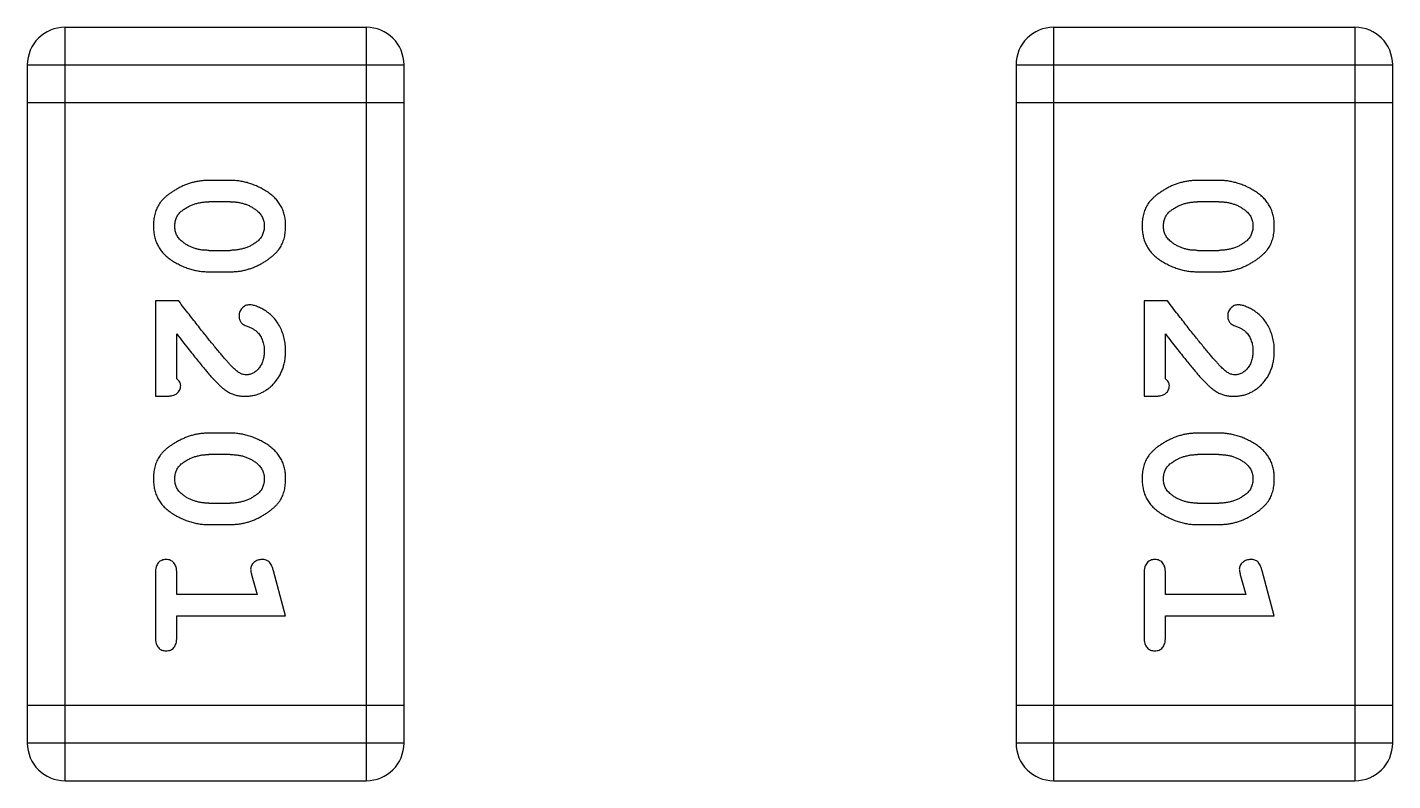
# Model space of a CAD drawing. Header units: millimetres. Extents: x 563 to 681, y 173 to 284.
# Drawn here: x 655.103 to 656.208, y 184.266 to 184.875 of the extents above; entities that cross this region are included whole.
import ezdxf

# ---------------------------------------------------------------- set-up
doc = ezdxf.new("R2010")
doc.units = ezdxf.units.MM
doc.header["$LTSCALE"] = 30.734
doc.layers.get('0').update_dxf_attribs({"linetype": 'CONTINUOUS'})

msp = doc.modelspace()

# ---------------------------------------------------------------- linework, layer by layer
at = {"linetype": 'Continuous'}
for p, q in [((655.3775, 184.8751), (655.1337, 184.8751)), ((655.1337, 184.2655), (655.1337, 184.8751)), ((655.3775, 184.8751), (655.3775, 184.2655)), ((656.1775, 184.8751), (655.9337, 184.8751)), ((655.9337, 184.2655), (655.9337, 184.8751)), ((656.1775, 184.8751), (656.1775, 184.2655)), ((655.1032, 184.8447), (655.408, 184.8447)), ((655.1032, 184.8447), (655.1032, 184.296)), ((655.408, 184.296), (655.408, 184.8447)), ((655.9032, 184.8447), (656.208, 184.8447)), ((655.9032, 184.8447), (655.9032, 184.296)), ((656.208, 184.296), (656.208, 184.8447)), ((655.1032, 184.8142), (655.408, 184.8142)), ((655.9032, 184.8142), (656.208, 184.8142)), ((655.2676, 184.7513), (655.2499, 184.7513)), ((656.0676, 184.7513), (656.0499, 184.7513)), ((655.2673, 184.734), (655.2501, 184.734)), ((656.0673, 184.734), (656.0501, 184.734)), ((655.2501, 184.6946), (655.2673, 184.6946)), ((656.0501, 184.6946), (656.0673, 184.6946)), ((655.2499, 184.6773), (655.2676, 184.6773)), ((656.0499, 184.6773), (656.0676, 184.6773)), ((655.2257, 184.6537), (655.2068, 184.6537)), ((655.2068, 184.6537), (655.2068, 184.5766)), ((656.0257, 184.6537), (656.0068, 184.6537)), ((656.0068, 184.6537), (656.0068, 184.5766)), ((655.2241, 184.5908), (655.2241, 184.627)), ((656.0241, 184.5908), (656.0241, 184.627)), ((655.2068, 184.5766), (655.2147, 184.5766)), ((656.0068, 184.5766), (656.0147, 184.5766)), ((655.2676, 184.5468), (655.2499, 184.5468)), ((656.0676, 184.5468), (656.0499, 184.5468)), ((655.2673, 184.5294), (655.2501, 184.5294)), ((656.0673, 184.5294), (656.0501, 184.5294)), ((655.2501, 184.4901), (655.2673, 184.4901)), ((656.0501, 184.4901), (656.0673, 184.4901)), ((655.2499, 184.4728), (655.2676, 184.4728)), ((656.0499, 184.4728), (656.0676, 184.4728)), ((655.2068, 184.4335), (655.2068, 184.3816)), ((655.2241, 184.4162), (655.2241, 184.4335)), ((655.2849, 184.4312), (655.2891, 184.4162)), ((655.3122, 184.3989), (655.3023, 184.4354)), ((656.0068, 184.4335), (656.0068, 184.3816)), ((656.0241, 184.4162), (656.0241, 184.4335)), ((656.0849, 184.4312), (656.0891, 184.4162)), ((656.1122, 184.3989), (656.1024, 184.4354)), ((655.2891, 184.4162), (655.2241, 184.4162)), ((656.0891, 184.4162), (656.0241, 184.4162)), ((655.2241, 184.3989), (655.3122, 184.3989)), ((655.2241, 184.3816), (655.2241, 184.3989)), ((656.0241, 184.3989), (656.1122, 184.3989)), ((656.0241, 184.3816), (656.0241, 184.3989)), ((655.408, 184.3265), (655.1032, 184.3265)), ((656.208, 184.3265), (655.9032, 184.3265)), ((655.408, 184.296), (655.1032, 184.296)), ((656.208, 184.296), (655.9032, 184.296)), ((655.1337, 184.2655), (655.3775, 184.2655)), ((655.9337, 184.2655), (656.1775, 184.2655))]:
    msp.add_line(p, q, dxfattribs=at)
for centre, start, end in [((655.1337, 184.8447), 90, 180), ((655.3775, 184.8447), 0, 90), ((655.9337, 184.8447), 90, 180), ((656.1775, 184.8447), 0, 90), ((655.1337, 184.296), 180, 270), ((655.3775, 184.296), 270, 0), ((655.9337, 184.296), 180, 270), ((656.1775, 184.296), 270, 0)]:
    msp.add_arc(centre, 0.0305, start, end, dxfattribs=at)
for points, knots in [([(655.2499, 184.7513), (655.2488, 184.7512), (655.2467, 184.7512), (655.2435, 184.7509), (655.2404, 184.7504), (655.2373, 184.7497), (655.2342, 184.7488), (655.2312, 184.7477), (655.2283, 184.7465), (655.2254, 184.745), (655.2227, 184.7434), (655.2201, 184.7418), (655.2178, 184.7401), (655.2157, 184.7385), (655.2138, 184.7368), (655.2122, 184.7351), (655.2107, 184.7334), (655.2091, 184.731), (655.2075, 184.7278), (655.2062, 184.7236), (655.2054, 184.719), (655.2053, 184.7159), (655.2053, 184.7142)], [0, 0, 0, 0, 0.049886, 0.09882, 0.148132, 0.19689, 0.246038, 0.295176, 0.345305, 0.395692, 0.445312, 0.491875, 0.535813, 0.577009, 0.616081, 0.652689, 0.687585, 0.720206, 0.785062, 0.85223, 0.923759, 1, 1, 1, 1]), ([(655.3122, 184.7145), (655.3122, 184.7159), (655.3121, 184.7187), (655.3114, 184.7228), (655.3103, 184.7266), (655.3087, 184.7302), (655.3066, 184.7335), (655.3041, 184.7366), (655.3012, 184.7393), (655.2978, 184.7418), (655.2942, 184.744), (655.2905, 184.7459), (655.2868, 184.7476), (655.283, 184.7489), (655.2792, 184.75), (655.2754, 184.7507), (655.2715, 184.7512), (655.2689, 184.7512), (655.2676, 184.7513)], [0, 0, 0, 0, 0.06692, 0.130834, 0.19258, 0.252759, 0.312631, 0.373411, 0.436359, 0.501894, 0.568244, 0.632472, 0.69556, 0.757163, 0.818592, 0.878885, 0.939235, 1, 1, 1, 1]), ([(656.0499, 184.7513), (656.0488, 184.7512), (656.0467, 184.7512), (656.0435, 184.7509), (656.0404, 184.7504), (656.0373, 184.7497), (656.0342, 184.7488), (656.0312, 184.7477), (656.0283, 184.7465), (656.0254, 184.745), (656.0227, 184.7434), (656.0201, 184.7418), (656.0178, 184.7401), (656.0157, 184.7385), (656.0138, 184.7368), (656.0122, 184.7351), (656.0107, 184.7334), (656.0091, 184.731), (656.0075, 184.7278), (656.0062, 184.7236), (656.0054, 184.719), (656.0053, 184.7159), (656.0053, 184.7142)], [0, 0, 0, 0, 0.049886, 0.09882, 0.148132, 0.19689, 0.246038, 0.295176, 0.345305, 0.395692, 0.445312, 0.491875, 0.535813, 0.577009, 0.616081, 0.652689, 0.687585, 0.720206, 0.785062, 0.85223, 0.923759, 1, 1, 1, 1]), ([(656.1122, 184.7145), (656.1122, 184.7159), (656.1121, 184.7187), (656.1114, 184.7228), (656.1103, 184.7266), (656.1087, 184.7302), (656.1066, 184.7335), (656.1041, 184.7366), (656.1012, 184.7393), (656.0978, 184.7418), (656.0942, 184.744), (656.0905, 184.7459), (656.0868, 184.7476), (656.083, 184.7489), (656.0792, 184.75), (656.0754, 184.7507), (656.0715, 184.7512), (656.0689, 184.7512), (656.0676, 184.7513)], [0, 0, 0, 0, 0.06692, 0.130834, 0.19258, 0.252759, 0.312631, 0.373411, 0.436359, 0.501894, 0.568244, 0.632472, 0.69556, 0.757163, 0.818592, 0.878885, 0.939235, 1, 1, 1, 1]), ([(655.2226, 184.7142), (655.2226, 184.7148), (655.2226, 184.7161), (655.2228, 184.7179), (655.2233, 184.7196), (655.2239, 184.7211), (655.2246, 184.7226), (655.2255, 184.724), (655.2266, 184.7252), (655.2274, 184.7259), (655.2278, 184.7263)], [0, 0, 0, 0, 0.139844, 0.271849, 0.399162, 0.521619, 0.6402, 0.758957, 0.87828, 1, 1, 1, 1]), ([(655.2278, 184.7263), (655.2286, 184.7269), (655.2302, 184.7281), (655.2328, 184.7297), (655.2354, 184.731), (655.2381, 184.7321), (655.241, 184.7329), (655.244, 184.7335), (655.247, 184.7339), (655.2491, 184.7339), (655.2501, 184.734)], [0, 0, 0, 0, 0.124927, 0.248361, 0.370889, 0.492583, 0.61616, 0.741472, 0.869044, 1, 1, 1, 1]), ([(655.2673, 184.734), (655.2684, 184.7339), (655.2705, 184.7339), (655.2735, 184.7336), (655.2765, 184.733), (655.2793, 184.7322), (655.282, 184.7312), (655.2845, 184.7299), (655.2869, 184.7284), (655.2884, 184.7273), (655.2891, 184.7267)], [0, 0, 0, 0, 0.135446, 0.266257, 0.393419, 0.517936, 0.639137, 0.758785, 0.879345, 1, 1, 1, 1]), ([(655.2891, 184.7267), (655.2896, 184.7263), (655.2905, 184.7255), (655.2917, 184.7242), (655.2927, 184.7228), (655.2935, 184.7212), (655.2942, 184.7196), (655.2946, 184.7179), (655.2949, 184.7162), (655.2949, 184.715), (655.2949, 184.7143)], [0, 0, 0, 0, 0.13042, 0.256046, 0.378133, 0.498725, 0.620452, 0.742761, 0.869406, 1, 1, 1, 1]), ([(656.0226, 184.7142), (656.0226, 184.7148), (656.0226, 184.7161), (656.0229, 184.7179), (656.0233, 184.7196), (656.0239, 184.7211), (656.0246, 184.7226), (656.0255, 184.724), (656.0266, 184.7252), (656.0274, 184.7259), (656.0278, 184.7263)], [0, 0, 0, 0, 0.139844, 0.271849, 0.399162, 0.521619, 0.6402, 0.758957, 0.87828, 1, 1, 1, 1]), ([(656.0278, 184.7263), (656.0286, 184.7269), (656.0302, 184.7281), (656.0328, 184.7297), (656.0354, 184.731), (656.0381, 184.7321), (656.041, 184.7329), (656.044, 184.7335), (656.047, 184.7339), (656.0491, 184.7339), (656.0501, 184.734)], [0, 0, 0, 0, 0.124927, 0.248361, 0.370889, 0.492583, 0.61616, 0.741472, 0.869044, 1, 1, 1, 1]), ([(656.0673, 184.734), (656.0684, 184.7339), (656.0705, 184.7339), (656.0735, 184.7336), (656.0765, 184.733), (656.0793, 184.7322), (656.082, 184.7312), (656.0845, 184.7299), (656.0869, 184.7284), (656.0884, 184.7273), (656.0891, 184.7267)], [0, 0, 0, 0, 0.135446, 0.266257, 0.393419, 0.517936, 0.639137, 0.758785, 0.879345, 1, 1, 1, 1]), ([(656.0891, 184.7267), (656.0896, 184.7263), (656.0905, 184.7255), (656.0917, 184.7242), (656.0927, 184.7228), (656.0935, 184.7212), (656.0942, 184.7196), (656.0946, 184.7179), (656.0949, 184.7162), (656.0949, 184.715), (656.0949, 184.7143)], [0, 0, 0, 0, 0.13042, 0.256046, 0.378133, 0.498725, 0.620452, 0.742761, 0.869406, 1, 1, 1, 1]), ([(655.2053, 184.7142), (655.2053, 184.7128), (655.2054, 184.71), (655.2061, 184.7059), (655.2072, 184.702), (655.2088, 184.6985), (655.2108, 184.6951), (655.2133, 184.6921), (655.2163, 184.6893), (655.2197, 184.6868), (655.2233, 184.6846), (655.2269, 184.6827), (655.2307, 184.681), (655.2344, 184.6797), (655.2382, 184.6786), (655.2421, 184.6779), (655.246, 184.6774), (655.2486, 184.6774), (655.2499, 184.6773)], [0, 0, 0, 0, 0.067217, 0.131051, 0.19272, 0.252824, 0.312745, 0.373449, 0.436041, 0.501494, 0.567761, 0.632087, 0.695096, 0.757109, 0.817993, 0.878657, 0.939311, 1, 1, 1, 1]), ([(655.2284, 184.7019), (655.2279, 184.7023), (655.227, 184.7031), (655.2258, 184.7044), (655.2248, 184.7058), (655.224, 184.7073), (655.2233, 184.7089), (655.2229, 184.7106), (655.2226, 184.7123), (655.2226, 184.7136), (655.2226, 184.7142)], [0, 0, 0, 0, 0.129853, 0.25607, 0.380154, 0.49978, 0.62208, 0.743277, 0.868791, 1, 1, 1, 1]), ([(655.2676, 184.6773), (655.2687, 184.6773), (655.2708, 184.6774), (655.274, 184.6777), (655.2772, 184.6782), (655.2803, 184.6789), (655.2833, 184.6798), (655.2863, 184.6809), (655.2893, 184.6822), (655.2922, 184.6837), (655.2949, 184.6853), (655.2975, 184.6869), (655.2998, 184.6886), (655.3019, 184.6903), (655.3037, 184.692), (655.3054, 184.6937), (655.3068, 184.6954), (655.3084, 184.6978), (655.31, 184.701), (655.3113, 184.7051), (655.3121, 184.7097), (655.3122, 184.7128), (655.3122, 184.7145)], [0, 0, 0, 0, 0.049855, 0.099516, 0.148482, 0.19758, 0.246804, 0.296268, 0.346517, 0.397047, 0.446826, 0.49336, 0.537801, 0.579207, 0.617974, 0.654833, 0.689171, 0.722088, 0.786392, 0.853518, 0.924186, 1, 1, 1, 1]), ([(655.2949, 184.7143), (655.2949, 184.7137), (655.2949, 184.7125), (655.2946, 184.7107), (655.2942, 184.709), (655.2936, 184.7074), (655.2929, 184.7059), (655.292, 184.7046), (655.2909, 184.7033), (655.2901, 184.7026), (655.2896, 184.7022)], [0, 0, 0, 0, 0.138115, 0.270177, 0.397547, 0.520057, 0.63869, 0.757499, 0.878226, 1, 1, 1, 1]), ([(656.0053, 184.7142), (656.0053, 184.7128), (656.0054, 184.71), (656.0061, 184.7059), (656.0072, 184.702), (656.0088, 184.6985), (656.0108, 184.6951), (656.0133, 184.6921), (656.0163, 184.6893), (656.0197, 184.6868), (656.0233, 184.6846), (656.0269, 184.6827), (656.0307, 184.681), (656.0344, 184.6797), (656.0382, 184.6786), (656.0421, 184.6779), (656.046, 184.6774), (656.0486, 184.6774), (656.0499, 184.6773)], [0, 0, 0, 0, 0.067217, 0.131051, 0.19272, 0.252824, 0.312745, 0.373449, 0.436041, 0.501494, 0.567761, 0.632087, 0.695096, 0.757109, 0.817993, 0.878657, 0.939311, 1, 1, 1, 1]), ([(656.0284, 184.7019), (656.0279, 184.7023), (656.027, 184.7031), (656.0258, 184.7044), (656.0248, 184.7058), (656.024, 184.7073), (656.0233, 184.7089), (656.0229, 184.7106), (656.0226, 184.7123), (656.0226, 184.7136), (656.0226, 184.7142)], [0, 0, 0, 0, 0.129853, 0.25607, 0.380154, 0.49978, 0.62208, 0.743277, 0.868791, 1, 1, 1, 1]), ([(656.0676, 184.6773), (656.0687, 184.6773), (656.0708, 184.6774), (656.074, 184.6777), (656.0772, 184.6782), (656.0803, 184.6789), (656.0833, 184.6798), (656.0863, 184.6809), (656.0893, 184.6822), (656.0922, 184.6837), (656.0949, 184.6853), (656.0975, 184.6869), (656.0998, 184.6886), (656.1019, 184.6903), (656.1037, 184.692), (656.1054, 184.6937), (656.1068, 184.6954), (656.1084, 184.6978), (656.11, 184.701), (656.1113, 184.7051), (656.1121, 184.7097), (656.1122, 184.7128), (656.1122, 184.7145)], [0, 0, 0, 0, 0.049855, 0.099516, 0.148482, 0.19758, 0.246804, 0.296268, 0.346517, 0.397047, 0.446826, 0.49336, 0.537801, 0.579207, 0.617974, 0.654833, 0.689171, 0.722088, 0.786392, 0.853518, 0.924186, 1, 1, 1, 1]), ([(656.0949, 184.7143), (656.0949, 184.7137), (656.0949, 184.7125), (656.0946, 184.7107), (656.0942, 184.709), (656.0936, 184.7074), (656.0929, 184.7059), (656.092, 184.7046), (656.0909, 184.7033), (656.0901, 184.7026), (656.0896, 184.7022)], [0, 0, 0, 0, 0.138115, 0.270177, 0.397547, 0.520057, 0.63869, 0.757499, 0.878226, 1, 1, 1, 1]), ([(655.2501, 184.6946), (655.2491, 184.6947), (655.247, 184.6947), (655.2439, 184.695), (655.241, 184.6956), (655.2382, 184.6964), (655.2355, 184.6974), (655.233, 184.6987), (655.2306, 184.7001), (655.2291, 184.7013), (655.2284, 184.7019)], [0, 0, 0, 0, 0.135449, 0.266263, 0.393429, 0.516942, 0.639128, 0.758779, 0.879341, 1, 1, 1, 1]), ([(655.2896, 184.7022), (655.2888, 184.7016), (655.2872, 184.7004), (655.2847, 184.6988), (655.2821, 184.6975), (655.2793, 184.6965), (655.2765, 184.6956), (655.2735, 184.6951), (655.2705, 184.6947), (655.2684, 184.6947), (655.2673, 184.6946)], [0, 0, 0, 0, 0.125331, 0.248948, 0.371201, 0.494032, 0.616811, 0.742104, 0.868849, 1, 1, 1, 1]), ([(656.0501, 184.6946), (656.0491, 184.6947), (656.047, 184.6947), (656.0439, 184.695), (656.041, 184.6956), (656.0382, 184.6964), (656.0355, 184.6974), (656.033, 184.6987), (656.0306, 184.7001), (656.0291, 184.7013), (656.0284, 184.7019)], [0, 0, 0, 0, 0.135449, 0.266263, 0.393429, 0.516942, 0.639128, 0.758779, 0.879341, 1, 1, 1, 1]), ([(656.0896, 184.7022), (656.0888, 184.7016), (656.0872, 184.7004), (656.0847, 184.6988), (656.0821, 184.6975), (656.0793, 184.6965), (656.0765, 184.6956), (656.0735, 184.6951), (656.0705, 184.6947), (656.0684, 184.6947), (656.0673, 184.6946)], [0, 0, 0, 0, 0.125331, 0.248948, 0.371201, 0.494032, 0.616811, 0.742104, 0.868849, 1, 1, 1, 1]), ([(655.2707, 184.5987), (655.2702, 184.5992), (655.2693, 184.6001), (655.2677, 184.6017), (655.266, 184.6036), (655.264, 184.6058), (655.2619, 184.6082), (655.2596, 184.611), (655.2571, 184.614), (655.2544, 184.6173), (655.2514, 184.6209), (655.2483, 184.6247), (655.245, 184.6289), (655.2416, 184.6333), (655.2379, 184.638), (655.234, 184.643), (655.2299, 184.6483), (655.2271, 184.6519), (655.2257, 184.6537)], [0, 0, 0, 0, 0.026647, 0.057942, 0.094152, 0.134806, 0.180631, 0.231142, 0.286385, 0.346321, 0.411439, 0.481035, 0.555329, 0.634592, 0.718826, 0.807759, 0.901393, 1, 1, 1, 1]), ([(655.2829, 184.6506), (655.2824, 184.6505), (655.2813, 184.6505), (655.2797, 184.65), (655.2783, 184.6491), (655.277, 184.648), (655.2759, 184.6466), (655.2751, 184.6451), (655.2745, 184.6435), (655.2745, 184.6423), (655.2745, 184.6418)], [0, 0, 0, 0, 0.120856, 0.239483, 0.360995, 0.490166, 0.620982, 0.746416, 0.870253, 1, 1, 1, 1]), ([(655.3122, 184.6133), (655.3122, 184.615), (655.3121, 184.6184), (655.3112, 184.6233), (655.3098, 184.6281), (655.3078, 184.6325), (655.3054, 184.6367), (655.3025, 184.6403), (655.2992, 184.6435), (655.2957, 184.646), (655.2921, 184.648), (655.2888, 184.6494), (655.2857, 184.6504), (655.2838, 184.6505), (655.2829, 184.6506)], [0, 0, 0, 0, 0.098286, 0.193983, 0.289056, 0.384352, 0.477435, 0.566197, 0.652355, 0.737986, 0.818188, 0.887401, 0.94802, 1, 1, 1, 1]), ([(656.0707, 184.5987), (656.0702, 184.5992), (656.0693, 184.6001), (656.0677, 184.6017), (656.066, 184.6036), (656.064, 184.6058), (656.0619, 184.6082), (656.0596, 184.611), (656.0571, 184.614), (656.0544, 184.6173), (656.0514, 184.6209), (656.0484, 184.6247), (656.045, 184.6289), (656.0416, 184.6333), (656.0379, 184.638), (656.034, 184.643), (656.0299, 184.6483), (656.0271, 184.6519), (656.0257, 184.6537)], [0, 0, 0, 0, 0.026647, 0.057942, 0.094152, 0.134806, 0.180631, 0.231142, 0.286385, 0.346321, 0.411439, 0.481035, 0.555329, 0.634592, 0.718826, 0.807759, 0.901393, 1, 1, 1, 1]), ([(656.0829, 184.6506), (656.0824, 184.6505), (656.0813, 184.6505), (656.0797, 184.65), (656.0783, 184.6491), (656.077, 184.648), (656.0759, 184.6466), (656.0751, 184.6451), (656.0745, 184.6435), (656.0745, 184.6423), (656.0745, 184.6418)], [0, 0, 0, 0, 0.120856, 0.239483, 0.360995, 0.490166, 0.620982, 0.746416, 0.870253, 1, 1, 1, 1]), ([(656.1122, 184.6133), (656.1122, 184.615), (656.1121, 184.6184), (656.1112, 184.6233), (656.1098, 184.6281), (656.1078, 184.6325), (656.1054, 184.6367), (656.1025, 184.6403), (656.0992, 184.6435), (656.0957, 184.646), (656.0921, 184.648), (656.0888, 184.6494), (656.0858, 184.6504), (656.0838, 184.6505), (656.0829, 184.6506)], [0, 0, 0, 0, 0.098286, 0.193983, 0.289056, 0.384352, 0.477435, 0.566197, 0.652355, 0.737986, 0.818188, 0.887401, 0.94802, 1, 1, 1, 1]), ([(655.2745, 184.6418), (655.2745, 184.6413), (655.2745, 184.6403), (655.2748, 184.6389), (655.2753, 184.6377), (655.276, 184.6366), (655.2769, 184.6355), (655.278, 184.6347), (655.2794, 184.6339), (655.2805, 184.6335), (655.281, 184.6333)], [0, 0, 0, 0, 0.127347, 0.246131, 0.359406, 0.470543, 0.586092, 0.711469, 0.847022, 1, 1, 1, 1]), ([(656.0745, 184.6418), (656.0745, 184.6413), (656.0745, 184.6403), (656.0748, 184.6389), (656.0753, 184.6377), (656.076, 184.6366), (656.0769, 184.6355), (656.078, 184.6347), (656.0794, 184.6339), (656.0805, 184.6335), (656.081, 184.6333)], [0, 0, 0, 0, 0.127347, 0.246131, 0.359406, 0.470543, 0.586092, 0.711469, 0.847022, 1, 1, 1, 1]), ([(655.2241, 184.627), (655.2257, 184.625), (655.2287, 184.6212), (655.233, 184.6157), (655.2369, 184.6107), (655.2405, 184.6063), (655.2437, 184.6023), (655.2465, 184.5989), (655.249, 184.596), (655.2505, 184.5942), (655.2512, 184.5934)], [0, 0, 0, 0, 0.176662, 0.337826, 0.484741, 0.617764, 0.73494, 0.837793, 0.926412, 1, 1, 1, 1]), ([(655.281, 184.6333), (655.2819, 184.633), (655.2836, 184.6324), (655.2859, 184.6311), (655.2879, 184.6299), (655.289, 184.6288), (655.2895, 184.6283)], [0, 0, 0, 0, 0.285518, 0.544185, 0.781367, 1, 1, 1, 1]), ([(655.2895, 184.6283), (655.29, 184.6278), (655.2908, 184.6268), (655.2919, 184.6252), (655.2928, 184.6234), (655.2936, 184.6216), (655.2942, 184.6197), (655.2946, 184.6177), (655.2949, 184.6156), (655.2949, 184.6142), (655.2949, 184.6134)], [0, 0, 0, 0, 0.121873, 0.243139, 0.363336, 0.485133, 0.607572, 0.734701, 0.864814, 1, 1, 1, 1]), ([(656.0241, 184.627), (656.0257, 184.625), (656.0287, 184.6212), (656.033, 184.6157), (656.0369, 184.6107), (656.0405, 184.6063), (656.0437, 184.6023), (656.0465, 184.5989), (656.049, 184.596), (656.0505, 184.5942), (656.0512, 184.5934)], [0, 0, 0, 0, 0.176662, 0.337826, 0.484741, 0.617764, 0.73494, 0.837793, 0.926412, 1, 1, 1, 1]), ([(656.081, 184.6333), (656.0819, 184.633), (656.0836, 184.6324), (656.0859, 184.6311), (656.088, 184.6299), (656.089, 184.6288), (656.0895, 184.6283)], [0, 0, 0, 0, 0.285518, 0.544185, 0.781367, 1, 1, 1, 1]), ([(656.0895, 184.6283), (656.09, 184.6278), (656.0908, 184.6268), (656.0919, 184.6252), (656.0928, 184.6234), (656.0936, 184.6216), (656.0942, 184.6197), (656.0946, 184.6177), (656.0949, 184.6156), (656.0949, 184.6142), (656.0949, 184.6134)], [0, 0, 0, 0, 0.121873, 0.243139, 0.363336, 0.485133, 0.607572, 0.734701, 0.864814, 1, 1, 1, 1]), ([(655.2795, 184.5766), (655.2806, 184.5767), (655.2828, 184.5767), (655.286, 184.5772), (655.2891, 184.578), (655.2921, 184.5792), (655.2949, 184.5806), (655.2977, 184.5824), (655.3003, 184.5845), (655.3027, 184.5869), (655.3049, 184.5896), (655.3069, 184.5924), (655.3085, 184.5955), (655.3099, 184.5987), (655.3109, 184.6021), (655.3117, 184.6057), (655.3121, 184.6094), (655.3122, 184.612), (655.3122, 184.6133)], [0, 0, 0, 0, 0.060981, 0.120256, 0.178148, 0.236115, 0.293993, 0.352864, 0.413358, 0.476056, 0.539296, 0.602396, 0.665116, 0.728325, 0.792919, 0.859317, 0.928302, 1, 1, 1, 1]), ([(655.2949, 184.6134), (655.2949, 184.612), (655.2948, 184.6093), (655.2939, 184.6055), (655.2926, 184.6021), (655.2906, 184.5993), (655.2884, 184.5969), (655.2859, 184.5952), (655.2832, 184.5942), (655.2813, 184.594), (655.2804, 184.5939)], [0, 0, 0, 0, 0.156344, 0.299348, 0.4327, 0.561, 0.682299, 0.791883, 0.89611, 1, 1, 1, 1]), ([(656.0795, 184.5766), (656.0806, 184.5767), (656.0828, 184.5767), (656.086, 184.5772), (656.0891, 184.578), (656.0921, 184.5792), (656.0949, 184.5806), (656.0977, 184.5824), (656.1003, 184.5845), (656.1027, 184.5869), (656.1049, 184.5896), (656.1069, 184.5924), (656.1085, 184.5955), (656.1099, 184.5987), (656.1109, 184.6021), (656.1117, 184.6057), (656.1121, 184.6094), (656.1122, 184.612), (656.1122, 184.6133)], [0, 0, 0, 0, 0.060981, 0.120256, 0.178148, 0.236115, 0.293993, 0.352864, 0.413358, 0.476056, 0.539296, 0.602396, 0.665116, 0.728325, 0.792919, 0.859317, 0.928302, 1, 1, 1, 1]), ([(656.0949, 184.6134), (656.0949, 184.612), (656.0948, 184.6093), (656.0939, 184.6055), (656.0926, 184.6021), (656.0906, 184.5993), (656.0884, 184.5969), (656.0859, 184.5952), (656.0832, 184.5942), (656.0813, 184.594), (656.0804, 184.5939)], [0, 0, 0, 0, 0.156344, 0.299348, 0.4327, 0.561, 0.682299, 0.791883, 0.89611, 1, 1, 1, 1]), ([(655.2273, 184.5853), (655.2272, 184.5857), (655.2272, 184.5867), (655.2265, 184.5881), (655.2255, 184.5895), (655.2246, 184.5903), (655.2241, 184.5908)], [0, 0, 0, 0, 0.20611, 0.432681, 0.695597, 1, 1, 1, 1]), ([(655.2512, 184.5934), (655.2519, 184.5925), (655.2534, 184.5908), (655.2556, 184.5885), (655.2578, 184.5864), (655.2597, 184.5845), (655.2616, 184.5829), (655.2634, 184.5815), (655.265, 184.5804), (655.2671, 184.5793), (655.2696, 184.5782), (655.2728, 184.5773), (655.2761, 184.5767), (655.2783, 184.5767), (655.2795, 184.5766)], [0, 0, 0, 0, 0.103002, 0.197728, 0.285279, 0.365235, 0.437224, 0.502446, 0.560545, 0.611446, 0.707576, 0.80349, 0.900532, 1, 1, 1, 1]), ([(655.2804, 184.5939), (655.2796, 184.594), (655.278, 184.5941), (655.2755, 184.5951), (655.2731, 184.5966), (655.2715, 184.598), (655.2707, 184.5987)], [0, 0, 0, 0, 0.212836, 0.442809, 0.70317, 1, 1, 1, 1]), ([(656.0273, 184.5853), (656.0272, 184.5857), (656.0272, 184.5867), (656.0265, 184.5881), (656.0255, 184.5895), (656.0246, 184.5903), (656.0241, 184.5908)], [0, 0, 0, 0, 0.20611, 0.432681, 0.695597, 1, 1, 1, 1]), ([(656.0512, 184.5934), (656.0519, 184.5925), (656.0534, 184.5908), (656.0557, 184.5885), (656.0578, 184.5864), (656.0597, 184.5845), (656.0616, 184.5829), (656.0634, 184.5815), (656.065, 184.5804), (656.0671, 184.5793), (656.0696, 184.5782), (656.0728, 184.5773), (656.0761, 184.5767), (656.0783, 184.5767), (656.0795, 184.5766)], [0, 0, 0, 0, 0.103002, 0.197728, 0.285279, 0.365235, 0.437224, 0.502446, 0.560545, 0.611446, 0.707576, 0.80349, 0.900532, 1, 1, 1, 1]), ([(656.0804, 184.5939), (656.0796, 184.594), (656.078, 184.5941), (656.0755, 184.5951), (656.0731, 184.5966), (656.0715, 184.598), (656.0707, 184.5987)], [0, 0, 0, 0, 0.212836, 0.442809, 0.70317, 1, 1, 1, 1]), ([(655.2147, 184.5766), (655.2158, 184.5767), (655.2177, 184.5767), (655.2204, 184.5771), (655.2227, 184.5778), (655.2244, 184.5789), (655.2257, 184.5802), (655.2266, 184.5817), (655.2272, 184.5834), (655.2273, 184.5847), (655.2273, 184.5853)], [0, 0, 0, 0, 0.1844, 0.34094, 0.473574, 0.586824, 0.690029, 0.789175, 0.890445, 1, 1, 1, 1]), ([(656.0147, 184.5766), (656.0158, 184.5767), (656.0177, 184.5767), (656.0204, 184.5771), (656.0227, 184.5778), (656.0244, 184.5789), (656.0257, 184.5802), (656.0266, 184.5817), (656.0272, 184.5834), (656.0273, 184.5847), (656.0273, 184.5853)], [0, 0, 0, 0, 0.1844, 0.34094, 0.473574, 0.586824, 0.690029, 0.789175, 0.890445, 1, 1, 1, 1]), ([(655.2499, 184.5468), (655.2488, 184.5467), (655.2467, 184.5467), (655.2435, 184.5464), (655.2404, 184.5459), (655.2373, 184.5452), (655.2342, 184.5443), (655.2312, 184.5432), (655.2283, 184.5419), (655.2254, 184.5405), (655.2227, 184.5389), (655.2201, 184.5373), (655.2178, 184.5356), (655.2157, 184.534), (655.2138, 184.5323), (655.2122, 184.5306), (655.2107, 184.5288), (655.2091, 184.5265), (655.2075, 184.5233), (655.2062, 184.5191), (655.2054, 184.5145), (655.2053, 184.5113), (655.2053, 184.5097)], [0, 0, 0, 0, 0.049886, 0.09882, 0.148132, 0.19689, 0.246038, 0.295176, 0.345305, 0.395692, 0.445312, 0.491875, 0.535813, 0.577009, 0.616081, 0.652689, 0.687585, 0.720206, 0.785062, 0.85223, 0.923759, 1, 1, 1, 1]), ([(655.3122, 184.51), (655.3122, 184.5114), (655.3121, 184.5142), (655.3114, 184.5183), (655.3103, 184.5221), (655.3087, 184.5257), (655.3066, 184.529), (655.3041, 184.532), (655.3012, 184.5348), (655.2978, 184.5373), (655.2942, 184.5395), (655.2905, 184.5414), (655.2868, 184.5431), (655.283, 184.5444), (655.2792, 184.5455), (655.2754, 184.5462), (655.2715, 184.5467), (655.2689, 184.5467), (655.2676, 184.5468)], [0, 0, 0, 0, 0.06692, 0.130834, 0.19258, 0.252759, 0.312631, 0.373411, 0.436359, 0.501894, 0.568244, 0.632472, 0.69556, 0.757163, 0.818592, 0.878885, 0.939235, 1, 1, 1, 1]), ([(656.0499, 184.5468), (656.0488, 184.5467), (656.0467, 184.5467), (656.0435, 184.5464), (656.0404, 184.5459), (656.0373, 184.5452), (656.0342, 184.5443), (656.0312, 184.5432), (656.0283, 184.5419), (656.0254, 184.5405), (656.0227, 184.5389), (656.0201, 184.5373), (656.0178, 184.5356), (656.0157, 184.534), (656.0138, 184.5323), (656.0122, 184.5306), (656.0107, 184.5288), (656.0091, 184.5265), (656.0075, 184.5233), (656.0062, 184.5191), (656.0054, 184.5145), (656.0053, 184.5113), (656.0053, 184.5097)], [0, 0, 0, 0, 0.049886, 0.09882, 0.148132, 0.19689, 0.246038, 0.295176, 0.345305, 0.395692, 0.445312, 0.491875, 0.535813, 0.577009, 0.616081, 0.652689, 0.687585, 0.720206, 0.785062, 0.85223, 0.923759, 1, 1, 1, 1]), ([(656.1122, 184.51), (656.1122, 184.5114), (656.1121, 184.5142), (656.1114, 184.5183), (656.1103, 184.5221), (656.1087, 184.5257), (656.1066, 184.529), (656.1041, 184.532), (656.1012, 184.5348), (656.0978, 184.5373), (656.0942, 184.5395), (656.0905, 184.5414), (656.0868, 184.5431), (656.083, 184.5444), (656.0792, 184.5455), (656.0754, 184.5462), (656.0715, 184.5467), (656.0689, 184.5467), (656.0676, 184.5468)], [0, 0, 0, 0, 0.06692, 0.130834, 0.19258, 0.252759, 0.312631, 0.373411, 0.436359, 0.501894, 0.568244, 0.632472, 0.69556, 0.757163, 0.818592, 0.878885, 0.939235, 1, 1, 1, 1]), ([(655.2278, 184.5218), (655.2286, 184.5224), (655.2302, 184.5236), (655.2328, 184.5252), (655.2354, 184.5265), (655.2381, 184.5276), (655.241, 184.5284), (655.244, 184.529), (655.247, 184.5294), (655.2491, 184.5294), (655.2501, 184.5294)], [0, 0, 0, 0, 0.124927, 0.248361, 0.370889, 0.492583, 0.61616, 0.741472, 0.869044, 1, 1, 1, 1]), ([(655.2673, 184.5294), (655.2684, 184.5294), (655.2705, 184.5294), (655.2735, 184.5291), (655.2765, 184.5285), (655.2793, 184.5277), (655.282, 184.5267), (655.2845, 184.5254), (655.2869, 184.5239), (655.2884, 184.5228), (655.2891, 184.5222)], [0, 0, 0, 0, 0.135446, 0.266257, 0.393419, 0.517936, 0.639137, 0.758785, 0.879345, 1, 1, 1, 1]), ([(656.0278, 184.5218), (656.0286, 184.5224), (656.0302, 184.5236), (656.0328, 184.5252), (656.0354, 184.5265), (656.0381, 184.5276), (656.041, 184.5284), (656.044, 184.529), (656.047, 184.5294), (656.0491, 184.5294), (656.0501, 184.5294)], [0, 0, 0, 0, 0.124927, 0.248361, 0.370889, 0.492583, 0.61616, 0.741472, 0.869044, 1, 1, 1, 1]), ([(656.0673, 184.5294), (656.0684, 184.5294), (656.0705, 184.5294), (656.0735, 184.5291), (656.0765, 184.5285), (656.0793, 184.5277), (656.082, 184.5267), (656.0845, 184.5254), (656.0869, 184.5239), (656.0884, 184.5228), (656.0891, 184.5222)], [0, 0, 0, 0, 0.135446, 0.266257, 0.393419, 0.517936, 0.639137, 0.758785, 0.879345, 1, 1, 1, 1]), ([(655.2226, 184.5097), (655.2226, 184.5103), (655.2226, 184.5115), (655.2228, 184.5134), (655.2233, 184.5151), (655.2239, 184.5166), (655.2246, 184.5181), (655.2255, 184.5195), (655.2266, 184.5207), (655.2274, 184.5214), (655.2278, 184.5218)], [0, 0, 0, 0, 0.139844, 0.271849, 0.399162, 0.521619, 0.6402, 0.758957, 0.87828, 1, 1, 1, 1]), ([(655.2891, 184.5222), (655.2896, 184.5218), (655.2905, 184.521), (655.2917, 184.5196), (655.2927, 184.5182), (655.2935, 184.5167), (655.2942, 184.5151), (655.2946, 184.5134), (655.2949, 184.5117), (655.2949, 184.5104), (655.2949, 184.5098)], [0, 0, 0, 0, 0.13042, 0.256046, 0.378133, 0.498725, 0.620452, 0.742761, 0.869406, 1, 1, 1, 1]), ([(656.0226, 184.5097), (656.0226, 184.5103), (656.0226, 184.5115), (656.0229, 184.5134), (656.0233, 184.5151), (656.0239, 184.5166), (656.0246, 184.5181), (656.0255, 184.5195), (656.0266, 184.5207), (656.0274, 184.5214), (656.0278, 184.5218)], [0, 0, 0, 0, 0.139844, 0.271849, 0.399162, 0.521619, 0.6402, 0.758957, 0.87828, 1, 1, 1, 1]), ([(656.0891, 184.5222), (656.0896, 184.5218), (656.0905, 184.521), (656.0917, 184.5196), (656.0927, 184.5182), (656.0935, 184.5167), (656.0942, 184.5151), (656.0946, 184.5134), (656.0949, 184.5117), (656.0949, 184.5104), (656.0949, 184.5098)], [0, 0, 0, 0, 0.13042, 0.256046, 0.378133, 0.498725, 0.620452, 0.742761, 0.869406, 1, 1, 1, 1]), ([(655.2053, 184.5097), (655.2053, 184.5083), (655.2054, 184.5054), (655.2061, 184.5014), (655.2072, 184.4975), (655.2088, 184.4939), (655.2108, 184.4906), (655.2133, 184.4876), (655.2163, 184.4848), (655.2197, 184.4823), (655.2233, 184.4801), (655.2269, 184.4782), (655.2307, 184.4765), (655.2344, 184.4751), (655.2382, 184.4741), (655.2421, 184.4733), (655.246, 184.4729), (655.2486, 184.4728), (655.2499, 184.4728)], [0, 0, 0, 0, 0.067217, 0.131051, 0.19272, 0.252824, 0.312745, 0.373449, 0.436041, 0.501494, 0.567761, 0.632087, 0.695096, 0.757109, 0.817993, 0.878657, 0.939311, 1, 1, 1, 1]), ([(655.2284, 184.4974), (655.2279, 184.4978), (655.227, 184.4986), (655.2258, 184.4999), (655.2248, 184.5013), (655.224, 184.5028), (655.2233, 184.5044), (655.2229, 184.5061), (655.2226, 184.5078), (655.2226, 184.509), (655.2226, 184.5097)], [0, 0, 0, 0, 0.129853, 0.25607, 0.380154, 0.49978, 0.62208, 0.743277, 0.868791, 1, 1, 1, 1]), ([(655.2676, 184.4728), (655.2687, 184.4728), (655.2708, 184.4729), (655.274, 184.4732), (655.2772, 184.4737), (655.2803, 184.4744), (655.2833, 184.4753), (655.2863, 184.4764), (655.2893, 184.4777), (655.2922, 184.4792), (655.2949, 184.4808), (655.2975, 184.4824), (655.2998, 184.4841), (655.3019, 184.4858), (655.3037, 184.4875), (655.3054, 184.4892), (655.3068, 184.4909), (655.3084, 184.4933), (655.31, 184.4964), (655.3113, 184.5006), (655.3121, 184.5052), (655.3122, 184.5083), (655.3122, 184.51)], [0, 0, 0, 0, 0.049855, 0.099516, 0.148482, 0.19758, 0.246804, 0.296268, 0.346517, 0.397047, 0.446826, 0.49336, 0.537801, 0.579207, 0.617974, 0.654833, 0.689171, 0.722088, 0.786392, 0.853518, 0.924186, 1, 1, 1, 1]), ([(655.2949, 184.5098), (655.2949, 184.5092), (655.2949, 184.508), (655.2946, 184.5062), (655.2942, 184.5045), (655.2936, 184.5029), (655.2929, 184.5014), (655.292, 184.5), (655.2909, 184.4988), (655.2901, 184.4981), (655.2896, 184.4977)], [0, 0, 0, 0, 0.138115, 0.270177, 0.397547, 0.520057, 0.63869, 0.757499, 0.878226, 1, 1, 1, 1]), ([(656.0053, 184.5097), (656.0053, 184.5083), (656.0054, 184.5054), (656.0061, 184.5014), (656.0072, 184.4975), (656.0088, 184.4939), (656.0108, 184.4906), (656.0133, 184.4876), (656.0163, 184.4848), (656.0197, 184.4823), (656.0233, 184.4801), (656.0269, 184.4782), (656.0307, 184.4765), (656.0344, 184.4751), (656.0382, 184.4741), (656.0421, 184.4733), (656.046, 184.4729), (656.0486, 184.4728), (656.0499, 184.4728)], [0, 0, 0, 0, 0.067217, 0.131051, 0.19272, 0.252824, 0.312745, 0.373449, 0.436041, 0.501494, 0.567761, 0.632087, 0.695096, 0.757109, 0.817993, 0.878657, 0.939311, 1, 1, 1, 1]), ([(656.0284, 184.4974), (656.0279, 184.4978), (656.027, 184.4986), (656.0258, 184.4999), (656.0248, 184.5013), (656.024, 184.5028), (656.0233, 184.5044), (656.0229, 184.5061), (656.0226, 184.5078), (656.0226, 184.509), (656.0226, 184.5097)], [0, 0, 0, 0, 0.129853, 0.25607, 0.380154, 0.49978, 0.62208, 0.743277, 0.868791, 1, 1, 1, 1]), ([(656.0676, 184.4728), (656.0687, 184.4728), (656.0708, 184.4729), (656.074, 184.4732), (656.0772, 184.4737), (656.0803, 184.4744), (656.0833, 184.4753), (656.0863, 184.4764), (656.0893, 184.4777), (656.0922, 184.4792), (656.0949, 184.4808), (656.0975, 184.4824), (656.0998, 184.4841), (656.1019, 184.4858), (656.1037, 184.4875), (656.1054, 184.4892), (656.1068, 184.4909), (656.1084, 184.4933), (656.11, 184.4964), (656.1113, 184.5006), (656.1121, 184.5052), (656.1122, 184.5083), (656.1122, 184.51)], [0, 0, 0, 0, 0.049855, 0.099516, 0.148482, 0.19758, 0.246804, 0.296268, 0.346517, 0.397047, 0.446826, 0.49336, 0.537801, 0.579207, 0.617974, 0.654833, 0.689171, 0.722088, 0.786392, 0.853518, 0.924186, 1, 1, 1, 1]), ([(656.0949, 184.5098), (656.0949, 184.5092), (656.0949, 184.508), (656.0946, 184.5062), (656.0942, 184.5045), (656.0936, 184.5029), (656.0929, 184.5014), (656.092, 184.5), (656.0909, 184.4988), (656.0901, 184.4981), (656.0896, 184.4977)], [0, 0, 0, 0, 0.138115, 0.270177, 0.397547, 0.520057, 0.63869, 0.757499, 0.878226, 1, 1, 1, 1]), ([(655.2501, 184.4901), (655.2491, 184.4901), (655.247, 184.4902), (655.2439, 184.4905), (655.241, 184.4911), (655.2382, 184.4919), (655.2355, 184.4929), (655.233, 184.4942), (655.2306, 184.4956), (655.2291, 184.4968), (655.2284, 184.4974)], [0, 0, 0, 0, 0.135449, 0.266263, 0.393429, 0.516942, 0.639128, 0.758779, 0.879341, 1, 1, 1, 1]), ([(655.2896, 184.4977), (655.2888, 184.4971), (655.2872, 184.4959), (655.2847, 184.4943), (655.2821, 184.493), (655.2793, 184.492), (655.2765, 184.4911), (655.2735, 184.4905), (655.2705, 184.4902), (655.2684, 184.4901), (655.2673, 184.4901)], [0, 0, 0, 0, 0.125331, 0.248948, 0.371201, 0.494032, 0.616811, 0.742104, 0.868849, 1, 1, 1, 1]), ([(656.0501, 184.4901), (656.0491, 184.4901), (656.047, 184.4902), (656.0439, 184.4905), (656.041, 184.4911), (656.0382, 184.4919), (656.0355, 184.4929), (656.033, 184.4942), (656.0306, 184.4956), (656.0291, 184.4968), (656.0284, 184.4974)], [0, 0, 0, 0, 0.135449, 0.266263, 0.393429, 0.516942, 0.639128, 0.758779, 0.879341, 1, 1, 1, 1]), ([(656.0896, 184.4977), (656.0888, 184.4971), (656.0872, 184.4959), (656.0847, 184.4943), (656.0821, 184.493), (656.0793, 184.492), (656.0765, 184.4911), (656.0735, 184.4905), (656.0705, 184.4902), (656.0684, 184.4901), (656.0673, 184.4901)], [0, 0, 0, 0, 0.125331, 0.248948, 0.371201, 0.494032, 0.616811, 0.742104, 0.868849, 1, 1, 1, 1]), ([(655.2155, 184.4445), (655.2149, 184.4445), (655.2137, 184.4444), (655.212, 184.4439), (655.2105, 184.4431), (655.2091, 184.4419), (655.2081, 184.4403), (655.2074, 184.4384), (655.2069, 184.4361), (655.2068, 184.4344), (655.2068, 184.4335)], [0, 0, 0, 0, 0.115051, 0.223278, 0.329269, 0.437893, 0.554681, 0.682591, 0.83103, 1, 1, 1, 1]), ([(655.2241, 184.4335), (655.2241, 184.4344), (655.2241, 184.4361), (655.2236, 184.4384), (655.2229, 184.4403), (655.2218, 184.4419), (655.2204, 184.4431), (655.219, 184.4439), (655.2173, 184.4444), (655.2161, 184.4445), (655.2155, 184.4445)], [0, 0, 0, 0, 0.169102, 0.317658, 0.446239, 0.563118, 0.671828, 0.776546, 0.884858, 1, 1, 1, 1]), ([(655.2932, 184.4445), (655.2926, 184.4445), (655.2913, 184.4444), (655.2896, 184.444), (655.288, 184.4432), (655.2866, 184.4422), (655.2854, 184.441), (655.2845, 184.4396), (655.284, 184.4382), (655.2839, 184.4371), (655.2839, 184.4366)], [0, 0, 0, 0, 0.138815, 0.27042, 0.39836, 0.52875, 0.654955, 0.771147, 0.884581, 1, 1, 1, 1]), ([(655.2839, 184.4366), (655.2839, 184.4363), (655.284, 184.4355), (655.2842, 184.4343), (655.2845, 184.4328), (655.2848, 184.4318), (655.2849, 184.4312)], [0, 0, 0, 0, 0.183151, 0.413144, 0.682305, 1, 1, 1, 1]), ([(655.3023, 184.4354), (655.3021, 184.4363), (655.3016, 184.4379), (655.3008, 184.4399), (655.2999, 184.4416), (655.2988, 184.4428), (655.2977, 184.4436), (655.2963, 184.4441), (655.2948, 184.4445), (655.2937, 184.4445), (655.2932, 184.4445)], [0, 0, 0, 0, 0.187321, 0.344927, 0.475328, 0.579604, 0.674244, 0.773631, 0.882025, 1, 1, 1, 1]), ([(656.0155, 184.4445), (656.0149, 184.4445), (656.0137, 184.4444), (656.012, 184.4439), (656.0105, 184.4431), (656.0092, 184.4419), (656.0081, 184.4403), (656.0074, 184.4384), (656.0069, 184.4361), (656.0069, 184.4344), (656.0068, 184.4335)], [0, 0, 0, 0, 0.115051, 0.223278, 0.329269, 0.437893, 0.554681, 0.682591, 0.83103, 1, 1, 1, 1]), ([(656.0241, 184.4335), (656.0241, 184.4344), (656.0241, 184.4361), (656.0236, 184.4384), (656.0229, 184.4403), (656.0218, 184.4419), (656.0204, 184.4431), (656.019, 184.4439), (656.0173, 184.4444), (656.0161, 184.4445), (656.0155, 184.4445)], [0, 0, 0, 0, 0.169102, 0.317658, 0.446239, 0.563118, 0.671828, 0.776546, 0.884858, 1, 1, 1, 1]), ([(656.0932, 184.4445), (656.0926, 184.4445), (656.0913, 184.4444), (656.0896, 184.444), (656.088, 184.4432), (656.0866, 184.4422), (656.0854, 184.441), (656.0845, 184.4396), (656.084, 184.4382), (656.084, 184.4371), (656.0839, 184.4366)], [0, 0, 0, 0, 0.138815, 0.27042, 0.39836, 0.52875, 0.654955, 0.771147, 0.884581, 1, 1, 1, 1]), ([(656.0839, 184.4366), (656.0839, 184.4363), (656.084, 184.4355), (656.0842, 184.4343), (656.0845, 184.4328), (656.0848, 184.4318), (656.0849, 184.4312)], [0, 0, 0, 0, 0.183151, 0.413144, 0.682305, 1, 1, 1, 1]), ([(656.1024, 184.4354), (656.1021, 184.4363), (656.1016, 184.4379), (656.1008, 184.4399), (656.0999, 184.4416), (656.0988, 184.4428), (656.0977, 184.4436), (656.0963, 184.4441), (656.0948, 184.4445), (656.0937, 184.4445), (656.0932, 184.4445)], [0, 0, 0, 0, 0.187321, 0.344927, 0.475328, 0.579604, 0.674244, 0.773631, 0.882025, 1, 1, 1, 1]), ([(655.2068, 184.3816), (655.2068, 184.3807), (655.2069, 184.379), (655.2074, 184.3767), (655.2081, 184.3747), (655.2092, 184.3732), (655.2105, 184.372), (655.212, 184.3712), (655.2137, 184.3707), (655.2149, 184.3706), (655.2155, 184.3706)], [0, 0, 0, 0, 0.169012, 0.317488, 0.445429, 0.560977, 0.67065, 0.776666, 0.88492, 1, 1, 1, 1]), ([(655.2155, 184.3706), (655.2161, 184.3706), (655.2173, 184.3707), (655.219, 184.3712), (655.2205, 184.372), (655.2218, 184.3732), (655.2229, 184.3747), (655.2236, 184.3767), (655.2241, 184.379), (655.2241, 184.3807), (655.2241, 184.3816)], [0, 0, 0, 0, 0.11517, 0.223509, 0.328254, 0.438012, 0.553651, 0.682263, 0.830856, 1, 1, 1, 1]), ([(656.0068, 184.3816), (656.0069, 184.3807), (656.0069, 184.379), (656.0074, 184.3767), (656.0081, 184.3747), (656.0092, 184.3732), (656.0105, 184.372), (656.012, 184.3712), (656.0137, 184.3707), (656.0149, 184.3706), (656.0155, 184.3706)], [0, 0, 0, 0, 0.169012, 0.317488, 0.445429, 0.560977, 0.67065, 0.776666, 0.88492, 1, 1, 1, 1]), ([(656.0155, 184.3706), (656.0161, 184.3706), (656.0173, 184.3707), (656.019, 184.3712), (656.0205, 184.372), (656.0218, 184.3732), (656.0229, 184.3747), (656.0236, 184.3767), (656.0241, 184.379), (656.0241, 184.3807), (656.0241, 184.3816)], [0, 0, 0, 0, 0.11517, 0.223509, 0.328254, 0.438012, 0.553651, 0.682263, 0.830856, 1, 1, 1, 1])]:
    msp.add_open_spline(points, degree=3, knots=knots, dxfattribs=at)

doc.saveas('drawing.dxf')
